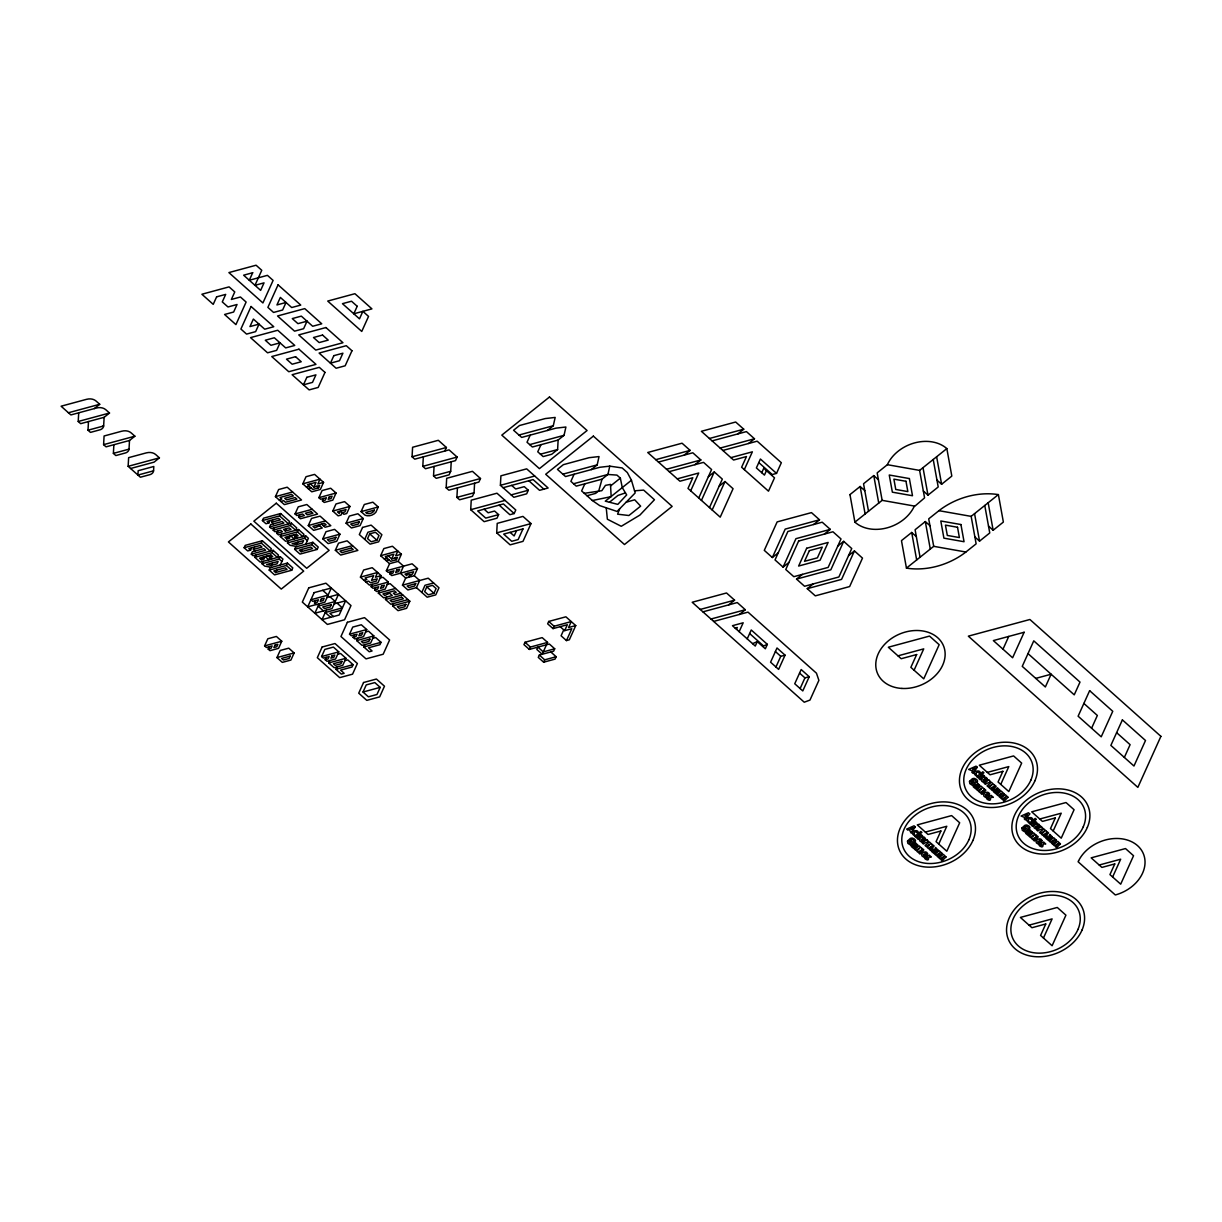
<?xml version="1.0" encoding="UTF-8"?>
<svg xmlns="http://www.w3.org/2000/svg" width="1222" height="1222" viewBox="0 0 1222 1222"><rect width="100%" height="100%" fill="white"/><g stroke="black" fill="none" stroke-linecap="round" stroke-linejoin="round"><path stroke-width="1.5" d="M94.338 408.591L99.715 404.283L96.049 401.015A10.586 8.187 -22.6 0 0 86.518 399.334L61.1 406.208L70.891 414.93L96.294 408.056A10.586 8.187 -22.6 0 1 105.825 409.737L109.506 413.021L104.13 417.313L80.667 423.667L78.223 421.483L78.697 412.822M104.13 417.313L103.641 425.974A4.353 3.361 -22.6 0 1 100.036 429.793L90.459 432.389L87.999 430.205L88.488 421.544M103.595 444.655L104.084 435.994L121.681 431.229A10.586 8.187 -22.6 0 1 131.212 432.924L134.878 436.193L129.501 440.485L106.054 446.84L103.595 444.655L134.878 436.193M129.501 440.485L129.028 449.146A4.353 3.361 -22.6 0 1 125.423 452.965L115.83 455.562L113.386 453.377L113.875 444.716M153.56 470.821L137.933 475.053L138.162 470.714L153.804 466.483L153.56 470.821A4.353 3.361 -22.6 0 1 149.955 474.64L140.377 477.222L128.142 466.315L128.631 457.654L146.212 452.904A10.586 8.187 -22.6 0 1 155.744 454.584L159.425 457.853L154.048 462.16L130.586 468.5M423.331 456.845L422.797 466.346L425.485 468.744L455.516 460.618L457.135 457.059L449.07 449.879L414.747 459.167L412.058 456.768L412.593 447.267L438.331 440.302L446.397 447.481L444.777 451.04M451.224 461.779L450.704 471.28L449.1 474.839L436.223 478.321L433.535 475.923L434.07 466.422M446.167 487.807L446.687 478.306L472.44 471.325L480.49 478.52L478.887 482.064L448.856 490.205L446.167 487.807L480.49 478.52M474.594 483.24L474.075 492.741L472.456 496.3L459.594 499.783L456.906 497.385L457.425 487.883M484.111 509.192L488.143 512.782L494.589 511.04L498.607 514.63L497.003 518.189L484.126 521.672L470.699 509.696L471.234 500.18L496.987 493.214L515.776 509.986L514.172 513.546L509.88 514.706L499.141 505.114M496.697 532.884L497.217 523.367L522.97 516.402L531.02 523.581L523.001 541.361L510.124 544.844L496.697 532.884L531.02 523.581M511.651 485.394L515.684 488.983L524.269 486.662L528.301 490.251L526.682 493.81L513.82 497.293L500.394 485.317L500.913 475.816L526.667 468.851L548.143 488.006L539.559 490.328L528.821 480.75M540.979 444.686L537.756 451.804L543.133 456.585L551.718 454.263L557.614 449.543L558.133 440.042L564.045 435.322L565.908 427.013L555.979 428.143L521.657 437.43L513.591 430.251L519.487 425.531L545.241 418.566L555.17 417.435L553.291 425.745L547.395 430.465M591.265 469.599L597.176 464.879L599.04 456.57L589.111 457.685L563.373 464.666L557.461 469.37L565.526 476.565L599.849 467.278L609.778 466.147L622.181 467.95L627.329 472.547L631.453 480.246L635.18 492.955L617.064 511.453L599.727 505.618L592.365 500.516L581.626 490.938L584.849 483.82M609.778 466.147L607.914 474.457L602.018 479.177L576.265 486.142L570.888 481.346L574.111 474.243M602.018 479.177L598.765 490.862L595.588 493.398L587.003 495.72M619.615 508.856L617.614 514.187L628.902 515.516L640.634 506.137L634.707 499.813L626.122 502.211M936.953 480.109L941.612 484.263L951.816 476.091L946.836 448.596L919.601 470.394L924.58 497.873L913.934 506.977A35.774 27.678 -22.6 0 1 854.896 522.145L849.977 494.605M887.416 464.696L887.814 463.764A35.774 27.678 -22.6 0 1 946.836 448.596M244.125 547.746L245.194 545.379L262.363 540.735L271.315 548.709L270.245 551.091L261.294 543.103L244.125 547.746L247.699 550.939L250.571 550.16L251.64 547.792M262.409 520.572L263.478 518.189L280.648 513.546L289.599 521.534L288.529 523.902L279.578 515.913L262.409 520.572L265.984 523.764L268.84 522.985L269.925 520.618M275.424 496.636L278.631 489.533L287.216 487.211L301.544 499.981L284.375 504.625L275.424 496.636L292.593 491.992M251.289 554.131L252.358 551.764L263.799 548.663L265.617 550.251L251.289 554.131L253.076 555.735L273.102 550.312L278.479 555.093L277.394 557.476L272.032 552.68L254.863 557.324L260.24 562.12L280.266 556.697L282.954 559.096L280.266 565.022M255.215 550.985L253.428 549.396L254.497 547.028M254.863 557.324L255.933 554.956M261.294 543.103L262.363 540.735M269.573 526.957L270.642 524.574L282.083 521.489L283.886 523.077L269.573 526.957L271.36 528.546L291.386 523.123L296.747 527.919L295.678 530.287L290.317 525.506L273.148 530.149L274.935 531.738L280.663 530.195L282.45 531.784L276.722 533.342L278.509 534.931L298.55 529.508L303.911 534.304L302.842 536.672L297.465 531.891L280.312 536.534L285.673 541.315L305.699 535.893L308.387 538.291L305.714 544.218M273.499 523.81L271.712 522.206L272.781 519.839M273.148 530.149L274.217 527.767M279.578 515.913L280.648 513.546M269.894 557.431L272.75 556.652L270.963 555.048L259.522 558.149L261.309 559.752L262.379 557.369M261.309 559.752L264.166 558.973L263.815 556.988M271.681 567.344L264.716 566.107L262.027 563.709L263.097 561.341M276.722 533.342L277.791 530.959M263.265 558.179L266.671 556.209M302.812 483.82L306.019 476.717L314.604 474.396L323.555 482.369L320.347 489.487L311.763 491.809L302.812 483.82L319.981 479.177L317.842 483.927L323.555 482.369M270.963 555.048L268.825 559.798L266.136 557.4M272.032 552.68L273.102 550.312M280.312 536.534L281.381 534.167M285.306 531.02L291.035 529.462L289.247 527.873L283.519 529.416L285.306 531.02L286.376 528.637M269.191 570.094L270.261 567.726L287.414 563.082L292.791 567.879L291.722 570.246L274.553 574.89L269.191 570.094L286.345 565.45L287.414 563.082M271.33 565.358L277.043 563.816L278.127 561.433L266.671 564.533L271.33 565.358L272.399 562.991M298.626 517.135L304.354 515.592L302.567 513.988L296.839 515.547L295.052 513.943L298.26 506.84L306.844 504.518L317.583 514.095L300.429 518.739L298.626 517.135L299.711 514.768M290.317 525.506L291.386 523.123M295.327 536.626L298.183 535.847L296.396 534.258L284.955 537.359L286.742 538.948L287.812 536.58M286.742 538.948L289.614 538.169L289.247 536.198M262.027 563.709L279.196 559.065L280.266 556.697M297.129 546.54L290.149 545.317L287.46 542.919L288.529 540.552M288.713 537.375L292.104 535.419M313.901 487.074L316.04 482.323L307.47 484.645L312.832 489.442L318.56 487.883L319.629 485.516L313.901 487.074L310.327 483.881M275.622 572.522L287.063 569.421L285.276 567.818L273.835 570.918L275.622 572.522L276.691 570.155M296.396 534.258L294.258 538.994L291.569 536.595M297.465 531.891L298.55 529.508M294.624 549.304L295.693 546.937L312.863 542.293L318.239 547.074L317.155 549.442L300.001 554.085L294.624 549.304L311.793 544.661L312.863 542.293M296.763 544.554L302.491 543.011L303.56 540.643L292.119 543.744L296.763 544.554L297.832 542.186M322.455 500.867L325.312 500.088L326.396 497.721L320.668 499.263L318.881 497.675L322.089 490.557L330.673 488.235L336.05 493.031L332.827 500.134L324.242 502.456L322.455 500.867L323.525 498.5M318.667 524.834L322.241 528.026L313.657 530.348L308.295 525.552L311.503 518.449L320.088 516.127L330.826 525.704L325.098 527.247L321.523 524.055M287.46 542.919L304.629 538.276L305.699 535.893M301.07 551.718L312.511 548.617L310.724 547.028L299.283 550.129L301.07 551.718L302.14 549.35M268.183 649.081L271.04 648.302L272.109 645.934L266.396 647.477L264.594 645.888L267.817 638.77L276.401 636.448L281.763 641.245L278.555 648.347L269.97 650.684L268.183 649.081L269.252 646.713M332.781 511.056L335.989 503.953L344.573 501.631L349.95 506.412L346.727 513.53L343.871 514.294L340.296 511.102L339.227 513.484L337.425 511.881L346.009 509.559L344.94 511.926L342.084 512.705L341.014 515.073L338.143 515.852L332.781 511.056L349.95 506.412M322.776 538.81L325.999 531.692L334.584 529.37L339.945 534.167L336.737 541.27L328.153 543.591L322.776 538.81L339.945 534.167M276.951 657.589L280.174 650.486L288.759 648.164L294.12 652.945L290.912 660.063L282.328 662.385L276.951 657.589L294.12 652.945M346.086 523.199L349.309 516.081L357.893 513.759L363.255 518.556L360.047 525.659L351.462 527.98L346.086 523.199L363.255 518.556M335.332 550.267L338.555 543.164L347.14 540.842L357.878 550.419L340.709 555.063L335.332 550.267L352.501 545.623M316.284 604.539L314.497 602.95L315.566 600.567M319.156 603.775L314.864 613.245L332.033 608.602L338.463 594.381L327.022 597.482M361.086 511.621L364.293 504.503L372.878 502.181L378.24 506.977L375.857 512.262A8.05 6.232 -22.6 0 1 365.072 515.18L361.086 511.621L378.24 506.977M326.305 610.16L322.028 619.63L339.197 614.987L345.612 600.766L334.171 603.867M364.706 539.36L367.914 532.242L376.498 529.92M369.701 533.846L367.562 538.581L371.137 541.774L376.865 540.231L379.003 535.48L375.429 532.288L369.701 533.846L376.865 540.231M325.189 659.727L328.046 658.948L329.13 656.581L323.402 658.123L321.615 656.535L324.823 649.417L333.407 647.095L338.784 651.876L335.561 658.994L326.977 661.316L325.189 659.727L326.259 657.344M360.429 577.135L363.637 570.017L372.221 567.695L381.172 575.684L377.965 582.787L369.38 585.109L360.429 577.135L377.598 572.476L375.46 577.227L381.172 575.684M337.7 654.259L340.571 653.48L345.933 658.276L342.725 665.379L334.141 667.701L328.764 662.92L329.848 660.537M389.589 563.678L380.638 555.689L383.845 548.571L392.43 546.249L401.381 554.238L398.173 561.356L389.589 563.678L386.366 570.781L388.168 572.385L393.881 570.827L392.812 573.21L389.955 573.973L391.743 575.577L417.496 568.612L412.12 563.816L386.366 570.781M353.112 637.38L355.969 636.616L357.053 634.249L351.325 635.791L349.538 634.187L352.746 627.085L361.33 624.763L366.707 629.544L363.484 636.662L354.899 638.984L353.112 637.38L354.181 635.012M380.103 578.052L382.96 577.273L388.336 582.069L385.129 589.172L376.544 591.494L374.742 589.905L377.613 589.126L378.683 586.759L372.954 588.301L371.167 586.713L372.236 584.345M344.864 660.644L347.72 659.865L353.097 664.661L352.028 667.029L340.587 670.13L344.161 673.322L341.305 674.086L335.928 669.305L336.997 666.937M374.742 589.905L375.826 587.538M391.727 558.928L393.866 554.192L385.281 556.514L390.658 561.295L396.371 559.752L397.456 557.385L391.727 558.928L388.153 555.735M365.622 631.927L368.494 631.148L373.856 635.929L370.648 643.047L362.063 645.369L356.687 640.588L357.771 638.205M400.862 593.235L395.149 594.793L393.347 593.189L396.218 592.41L394.416 590.822L382.975 593.923L384.762 595.511L389.589 593.174L392.277 595.557L383.693 597.879L378.331 593.098L379.4 590.73M389.955 573.973L391.025 571.606M372.786 638.312L375.643 637.533L381.02 642.314L379.95 644.697L368.509 647.782L372.084 650.975L369.227 651.754L363.851 646.973L364.92 644.59M408.026 599.62L390.857 604.264L385.495 599.483L386.564 597.115M387.267 584.437L390.124 583.658L409.813 601.224L406.605 608.327L398.021 610.664L392.644 605.868L393.713 603.5M414.273 575.715L419.65 580.511L416.427 587.629L407.858 589.951L402.481 585.155L405.689 578.037L414.273 575.715L417.496 568.612M408.56 577.273L409.63 574.89L412.486 574.126L413.555 571.759L404.971 574.08L406.758 575.669L407.843 573.301L411.417 576.494M363.026 692.019L366.233 684.916L374.818 682.579L380.179 687.375L376.972 694.493L368.387 696.815L363.026 692.019L380.179 687.375M421.804 592.41L425.012 585.292L433.596 582.97M426.799 586.896L424.66 591.631L428.25 594.824L433.963 593.281L436.101 588.546L432.527 585.353L426.799 586.896L433.963 593.281M530.241 435.108L527.018 442.227L532.395 447.008L558.133 440.042M516.539 530.623L514.141 535.954L510.109 532.364M554.712 648.79L543.271 651.891L537.909 647.11L536.84 649.478L542.201 654.259L547.563 642.405L542.186 637.624L525.017 642.268L523.948 644.636L529.325 649.432L549.35 644.009L554.712 648.79L553.642 651.173L539.345 655.038L538.276 657.405L543.637 662.202L555.078 659.101L556.163 656.733L550.786 651.937M529.325 649.432L530.394 647.049L547.563 642.405M563.754 629.865L561.081 635.791L566.458 640.588L569.315 639.809L575.745 625.588L565.893 616.805L548.724 621.448L547.655 623.816L553.031 628.612L567.329 624.732L564.656 630.659L560.18 626.672M553.031 628.612L554.101 626.244L571.27 621.586L568.581 627.512L575.745 625.588M543.637 662.202L544.707 659.834L556.163 656.733M566.458 640.588L571.804 628.734L564.656 630.659M690.69 490.816L698.709 473.021L677.263 478.841M698.74 497.996L711.586 469.538L703.536 462.359L669.198 471.646M701.428 500.394L714.274 471.936L722.324 479.116L709.478 507.573M712.166 509.971L725.013 481.514L733.063 488.708L720.216 517.15L688.001 488.418L692.813 477.741L679.936 481.224L647.721 452.491L682.059 443.204L690.109 450.383L684.213 455.103M744.32 469.615L752.355 451.835L730.893 457.639M761.764 472.7L763.765 468.255L774.504 477.833L768.485 491.168L741.632 467.232L746.459 456.554L733.582 460.037L701.367 431.305L735.69 422.018L743.74 429.197L737.844 433.917M766.454 470.653L764.437 475.098L756.387 467.919L760.405 459.029L776.52 473.388L781.332 462.726L757.166 441.173L722.844 450.46M736.484 629.299L737.278 627.512L735.14 628.093M772.35 557.538L785.196 529.095L819.534 519.793L811.469 512.614L777.146 521.901L764.285 550.358L772.35 557.538L778.246 552.818M739.157 631.682L743.175 622.792L732.452 625.695L755.272 646.056L757.289 641.611L765.339 648.79L767.34 644.345L751.24 629.987L747.222 638.877M783.088 567.115L795.934 538.673L830.273 529.37L822.207 522.191L787.885 531.478L775.023 559.936L783.088 567.115L788.984 562.395M752.584 643.658L757.289 641.611M762.65 646.407L767.34 644.345M775.955 666.998L780.766 656.321L785.059 655.16L777.009 647.981L770.578 662.202L778.628 669.381L785.059 655.16M843.699 541.346L830.838 569.803L796.515 579.091L804.565 586.27L838.888 576.983L851.749 548.541L843.699 541.346L837.788 546.066M854.438 550.923L841.576 579.381L807.253 588.668L815.303 595.862L849.641 586.56L862.488 558.118L854.438 550.923L848.542 555.643M800.12 688.551L804.931 677.874L809.224 676.713L801.174 669.534L794.743 683.755L802.793 690.934L809.224 676.713M914.087 670.221L923.725 648.882L897.971 655.847M1002.987 649.188L1008.746 636.418M938.756 844.051L946.79 826.271L925.329 832.075M1000.757 784.371L1008.792 766.591L987.33 772.396M1091.597 728.22L1097.356 715.466L1083.868 703.429M1053.181 830.991L1061.215 813.21L1039.754 819.015M1124.347 757.426L1130.106 744.672L1116.618 732.65M1043.466 938.022L1052.096 918.913L1029.046 925.161M1112.631 876.999L1120.666 859.219L1099.204 865.023M610.572 485.944L620.348 478.138L616.957 475.098L607.914 474.457L573.576 483.744M631.453 480.246L605.302 501.173L617.813 504.38L626.672 494.925L622.273 487.593L620.348 478.138M609.457 502.242L617.935 495.46L625.45 492.878M694.951 464.681L700.848 459.961L692.798 452.782L658.459 462.069M748.582 443.494L754.493 438.774L746.428 431.595L712.105 440.882M708.378 476.656L714.274 471.936M719.116 486.234L725.013 481.514M849.916 494.65L860.135 486.478L864.779 490.633M878.404 479.742L873.761 475.587L863.542 483.759L868.521 511.239M813.623 524.513L819.534 519.793M728.679 604.875L734.575 600.155L726.525 592.976L692.187 602.263L804.244 702.207L809.972 700.084L818.893 680.348L816.464 673.2L748.001 612.13L713.663 621.418M824.376 534.09L830.273 529.37M739.417 614.452L745.313 609.732L737.263 602.553L702.925 611.84M854.896 522.145L882.147 500.348L914.362 506.045M796.515 579.091L802.411 574.371M807.253 588.668L813.149 583.948M923.343 491L927.987 495.154L938.206 486.982L933.226 459.503M916.332 536.611L911.688 532.471L901.469 540.628L906.449 568.123A64.216 49.69 -22.6 0 0 965.044 552.68L976.134 543.851L971.154 516.371L998.389 494.574L1003.369 522.069L993.15 530.241L988.506 526.086M929.957 525.72L925.314 521.565L915.095 529.737L920.074 557.232M998.389 494.605A64.216 49.69 -22.6 0 0 939.794 510.017L928.705 518.846L933.7 546.326L906.449 568.123M974.881 536.993L979.54 541.132L989.759 532.96L984.764 505.48M68.432 412.746L99.715 404.283M78.223 421.483L109.506 413.021M87.999 430.205L102.617 426.249M113.386 453.377L129.028 449.146M128.142 466.315L159.425 457.853M412.058 456.768L446.397 447.481M306.386 487.013L309.258 486.249M308.188 488.617L311.045 487.838M278.998 499.829L281.87 499.065L280.067 497.461L291.523 494.36L293.311 495.964L284.726 498.286L286.513 499.89L295.098 497.553L296.9 499.156L285.444 502.257L283.657 500.653L280.8 501.432M518.968 435.032L553.291 425.745M422.797 466.346L457.135 457.059M318.881 497.675L336.05 493.031M529.706 444.609L564.045 435.322M433.535 475.923L450.704 471.28M295.052 513.943L312.221 509.299M271.712 522.206L280.296 519.885L278.494 518.296L267.053 521.382L268.84 522.985M540.445 454.187L557.614 449.543M308.295 525.552L325.449 520.908M319.553 525.628L314.726 527.98L312.939 526.377L324.38 523.291L326.167 524.88L323.311 525.659M253.428 549.396L262.012 547.074L260.225 545.47L248.784 548.571L250.571 550.16M500.394 485.317L534.717 476.03M456.906 497.385L474.075 492.741M503.067 487.715L533.113 479.589L543.851 489.167M562.838 474.167L597.176 464.879M709.417 438.484L743.74 429.197M511.132 494.895L528.301 490.251M470.699 509.696L505.037 500.409M655.786 459.671L690.109 450.383M720.155 448.062L754.493 438.774M498.607 514.63L485.73 518.113L477.68 510.933L503.433 503.953L514.172 513.546M666.525 469.248L700.848 459.961M380.638 555.689L397.807 551.046L395.653 555.781L401.381 554.238M384.212 558.882L387.069 558.103M385.999 560.486L388.871 559.707M364.003 580.328L366.875 579.549L365.072 577.945L373.657 575.623L371.519 580.374L377.247 578.816L376.177 581.198L370.449 582.741L368.662 581.137L365.806 581.916M776.52 473.388L772.228 474.548L758.801 462.573M371.167 586.713L388.336 582.069M314.497 602.95L317.369 602.171L318.438 599.803L312.71 601.346L310.923 599.758L328.092 595.114L322.715 590.318M402.481 585.155L428.235 578.189L438.973 587.767L435.75 594.885L427.181 597.207L416.427 587.629M378.331 593.098L395.5 588.454M341.335 610.252L329.894 613.352L333.469 616.545M385.495 599.483L402.649 594.839M392.644 605.868L409.813 601.224M264.594 645.888L281.763 641.245M349.538 634.187L366.707 629.544M356.687 640.588L373.856 635.929M321.615 656.535L338.784 651.876M363.851 646.973L381.02 642.314M328.764 662.92L345.933 658.276M335.928 669.305L353.097 664.661M700.237 609.442L734.575 600.155M710.99 619.019L745.313 609.732M1035.737 678.393L1051.119 674.223L1045.36 686.978L1022.249 666.357L1033.766 640.847L1080.004 682.09L1074.245 694.844L1028.008 653.602M102.633 426.234L103.641 425.974M592.365 500.516L611.168 496.651L610.496 484.401L605.455 485.363L601.835 490.679L584.315 493.321M634.554 490.816L643.658 490.098L654.457 499.737L639.916 515.073L621.265 526.285L607.365 519.228L606.234 507.817M919.601 470.394L887.371 464.696L877.167 472.868L882.147 500.348M938.924 510.674L971.154 516.371M933.7 546.326L965.915 552.023M775.405 651.54L780.766 656.321M799.57 673.093L804.931 677.874M749.636 633.531L763.047 645.506M548.724 621.448L554.101 626.244M525.017 642.268L530.394 647.049M539.345 655.038L544.707 659.834M316.773 486.295L318.56 487.883M394.584 558.164L396.371 559.752M398.173 561.356L403.535 566.137L400.327 573.255L405.689 578.037M304.629 538.276L307.318 540.659M311.793 544.661L317.155 549.442M293.54 535.022L297.114 538.23M329.879 596.703L335.24 601.499L318.087 606.143L323.448 610.924M337.043 603.088L342.404 607.884L325.235 612.528L330.612 617.309M279.196 559.065L281.87 561.463M286.345 565.45L291.722 570.246M268.092 555.827L271.681 559.019M988.17 502.746L993.15 530.241M974.56 513.652L979.54 541.132M936.632 456.768L941.612 484.263M923.007 467.659L927.987 495.154M925.314 521.565L930.293 549.06M911.688 532.471L916.668 559.951M873.761 475.587L878.74 503.082M860.135 486.478L865.115 513.973M925.36 838.628L923.695 841.026C917.065 835.512 926.23 845.441 919.799 840.95C917.615 837.788 924.412 834.855 925.36 838.628M927.559 853.659L925.894 856.057C919.265 850.543 928.43 860.471 921.999 855.98C919.83 852.819 926.612 849.901 927.559 853.659M987.361 778.964L985.696 781.347C979.051 775.833 988.231 785.761 981.785 781.286C979.616 778.109 986.398 775.191 987.361 778.964M989.56 793.995L987.895 796.377C981.251 790.878 990.431 800.807 983.985 796.316C981.816 793.139 988.598 790.222 989.56 793.995M1039.785 825.568L1038.12 827.966C1031.475 822.452 1040.655 832.381 1034.209 827.89C1032.04 824.728 1038.822 821.81 1039.785 825.568M1041.984 840.599L1040.319 842.997C1033.675 837.482 1042.855 847.411 1036.409 842.92C1034.24 839.758 1041.022 836.841 1041.984 840.599M926.75 856.301C928.369 861.128 925.818 855.843 924.519 857.707A5.071 3.926 -22.6 0 0 925.451 859.142L927.131 859.906A1.741 1.344 -22.6 0 0 928.308 859.662C929.346 855.66 928.323 857.096 931.301 857.05L929.209 855.079L926.75 856.301M988.735 796.637C990.232 801.311 987.956 796.316 986.505 798.042A5.071 3.926 -22.6 0 0 987.452 799.463L989.133 800.227A1.741 1.344 -22.6 0 0 990.294 799.982C991.332 795.996 990.309 797.431 993.303 797.37L991.21 795.415L988.735 796.637M1041.159 843.241C1042.794 848.068 1040.243 842.783 1038.929 844.646A5.071 3.926 -22.6 0 0 1039.876 846.082L1041.556 846.846A1.741 1.344 -22.6 0 0 1042.717 846.602C1043.756 842.6 1042.733 844.035 1045.726 843.99L1043.634 842.019L1041.159 843.241M913.72 833.373C918.425 839.804 905.777 830.38 916.744 830.685A4.292 3.315 -22.6 0 1 918.104 831.8C918.257 835.695 915.278 828.913 913.72 833.373M975.706 773.694C980.411 780.14 967.763 770.7 978.746 771.006A4.292 3.315 -22.6 0 1 980.09 772.136C980.258 776.031 977.279 769.249 975.706 773.694M1028.13 820.313C1032.834 826.744 1020.187 817.319 1031.169 817.625A4.292 3.315 -22.6 0 1 1032.514 818.74C1032.682 822.635 1029.703 815.853 1028.13 820.313M921.724 848.297L923.114 849.275A1.925 1.482 -22.6 0 1 923.771 849.962L919.967 854.041L918.883 853.063L921.77 849.932L917.89 852.192L916.806 851.215L919.708 848.083L915.813 850.344L914.743 849.382L919.127 845.853L921.724 848.297M932.05 844.433L933.425 845.41A1.925 1.482 -22.6 0 1 934.097 846.082L930.278 850.176L929.194 849.198L932.096 846.067L928.216 848.328L927.131 847.35L930.018 844.219L926.139 846.479L925.054 845.502L929.453 841.989L932.05 844.433M983.725 788.618L985.1 789.611A1.925 1.482 -22.6 0 1 985.772 790.283L981.953 794.361L980.869 793.399L983.771 790.267L979.891 792.513L978.807 791.551L981.694 788.419L977.814 790.665L976.729 789.702L981.129 786.189L983.725 788.618M994.036 784.753L995.426 785.746A1.925 1.482 -22.6 0 1 996.083 786.418L992.279 790.497L991.195 789.534L994.082 786.403L990.202 788.648L989.117 787.686L992.02 784.555L988.124 786.8L987.055 785.838L991.454 782.324L994.036 784.753M1036.149 835.237L1037.524 836.215A1.925 1.482 -22.6 0 1 1038.196 836.902L1034.377 840.98L1033.293 840.003L1036.195 836.871L1032.315 839.132L1031.231 838.155L1034.118 835.023L1030.238 837.284L1029.153 836.322L1033.552 832.793L1036.149 835.237M1046.46 831.372L1047.85 832.35A1.925 1.482 -22.6 0 1 1048.507 833.022L1044.703 837.116L1043.619 836.138L1046.521 833.007L1042.626 835.268L1041.541 834.29L1044.443 831.159L1040.548 833.419L1039.479 832.442L1043.878 828.928L1046.46 831.372M941.963 853.338L938.114 857.157L937.03 856.194L939.886 853.017L935.945 855.217L934.876 854.254L939.26 850.741L941.963 853.338M945.996 856.958L942.162 860.762L941.077 859.799L943.934 856.622L939.993 858.837L938.908 857.875L943.308 854.346L945.996 856.958M1003.949 793.674L1000.115 797.492L999.016 796.515L1001.872 793.353L997.946 795.553L996.862 794.59L1001.261 791.077L1003.949 793.674M1007.997 797.279L1004.148 801.097L1003.063 800.12L1005.92 796.958L1001.994 799.157L1000.91 798.195L1005.309 794.682L1007.997 797.279M1056.373 840.278L1052.539 844.097L1051.439 843.134L1054.296 839.957L1050.37 842.157L1049.286 841.194L1053.685 837.681L1056.373 840.278M1060.421 843.898L1056.572 847.701L1055.487 846.739L1058.344 843.562L1054.418 845.777L1053.333 844.814L1057.733 841.286L1060.421 843.898M917.676 844.982L913.934 848.664L911.444 846.602A1.665 1.298 -22.6 0 1 911.276 845.823A1.711 1.329 -22.6 0 1 911.688 845.013L913.353 844.219L915.767 845.395L914.224 843.44L915.293 842.584L917.676 844.982M937.809 849.87L934.066 853.552L931.576 851.49A1.665 1.298 -22.6 0 1 931.408 850.711A1.711 1.329 -22.6 0 1 931.821 849.886C935.777 847.106 936.052 853.445 935.41 847.472L937.809 849.87M979.662 785.318L975.935 789L973.445 786.937A1.665 1.298 -22.6 0 1 973.262 786.158A1.711 1.329 -22.6 0 1 973.69 785.334C977.646 782.554 977.921 788.893 977.279 782.92L979.662 785.318M999.795 790.191L996.067 793.872L993.578 791.81A1.665 1.298 -22.6 0 1 993.394 791.031A1.711 1.329 -22.6 0 1 993.807 790.222L995.487 789.427L997.885 790.619L996.358 788.648L997.412 787.808L999.795 790.191M1032.086 831.922L1028.359 835.604L1025.869 833.541A1.665 1.298 -22.6 0 1 1025.686 832.762A1.711 1.329 -22.6 0 1 1026.113 831.953L1027.778 831.159L1030.177 832.335L1028.649 830.38L1029.703 829.524L1032.086 831.922M1052.218 836.81L1048.491 840.492L1046.001 838.429A1.665 1.298 -22.6 0 1 1045.818 837.65A1.711 1.329 -22.6 0 1 1046.231 836.826C1050.202 834.046 1050.477 840.385 1049.835 834.412L1052.218 836.81M907.503 841.057L907.824 843.333L910.482 845.013L913.353 842.722L911.337 840.919L910.253 841.805L911.138 842.6C908.71 845.227 908.481 839.789 911.123 839.743C914.071 837.788 913.567 844.035 915.553 840.919A5.545 4.292 -22.6 0 0 914.392 839.01L912.513 838.124A3.513 2.719 -22.6 0 0 910.359 838.429L907.503 841.057M969.504 781.377L969.825 783.653L972.468 785.349L975.339 783.042L973.338 781.255L972.238 782.126L973.14 782.92C970.696 785.563 970.467 780.125 973.109 780.079C976.073 778.109 975.568 784.371 977.554 781.255A5.545 4.292 -22.6 0 0 976.378 779.331L974.499 778.46A3.513 2.719 -22.6 0 0 972.345 778.765L969.504 781.377M1021.928 827.997L1022.249 830.273L1024.891 831.953L1027.763 829.662L1025.762 827.859L1024.662 828.745L1025.563 829.539C1023.12 832.167 1022.89 826.729 1025.533 826.683C1028.496 824.728 1027.992 830.975 1029.978 827.859A5.545 4.292 -22.6 0 0 1028.802 825.95L1026.923 825.064A3.513 2.719 -22.6 0 0 1024.769 825.385L1021.928 827.997M912.941 845.884L914.01 846.785L914.927 846.052L912.941 845.884M933.058 850.772L934.143 851.673L935.059 850.94L933.058 850.772M974.927 786.22L976.011 787.121L976.928 786.388L974.927 786.22M995.059 791.092L996.129 792.009L997.045 791.276L995.059 791.092M1027.351 832.824L1028.435 833.725L1029.352 832.992L1027.351 832.824M1047.483 837.712L1048.552 838.613L1049.469 837.88L1047.483 837.712M919.418 836.245L918.226 839.407L916.943 838.277L917.921 835.909L915.843 837.284L914.759 836.322L920.853 831.449L921.923 832.411L918.516 835.145L921.251 834.687L922.534 835.817L919.418 836.245M981.419 776.581L980.212 779.743L978.929 778.597L979.907 776.23L977.829 777.62L976.745 776.657L982.839 771.785L983.924 772.747L980.502 775.466L983.252 775.008L984.52 776.153L981.419 776.581M1033.843 823.185L1032.636 826.362L1031.353 825.217L1032.33 822.849L1030.253 824.224L1029.168 823.261L1035.263 818.389L1036.348 819.351L1032.926 822.085L1035.676 821.627L1036.943 822.757L1033.843 823.185M216.63 296.839L213.224 304.354L201.89 294.242L229.094 286.88L234.761 291.936L231.37 299.451L240.444 296.992L246.111 302.063L235.922 324.609L224.573 314.482L233.646 312.022L237.037 304.507L227.979 306.966L222.297 301.91L225.688 294.395L216.63 296.839M252.679 272.735L249.288 280.25L267.435 275.347L273.102 280.403L262.913 302.949L228.881 272.582L256.085 265.22L261.752 270.291L254.97 285.322L264.028 282.862L260.637 290.378L243.621 275.194L252.679 272.735M251.075 306.493L240.902 329.039L246.569 334.095L255.642 331.636L259.033 324.12L249.96 326.58L253.366 319.064L264.7 329.192L273.774 326.732L251.075 306.493M278.066 284.833L267.893 307.379L273.56 312.45L282.633 309.991L286.024 302.476L276.951 304.935L280.357 297.42L291.691 307.532L300.765 305.088L278.066 284.833M280.021 342.847L276.63 350.363L267.557 352.807L250.541 337.623L277.745 330.261L294.762 345.444L285.688 347.903L274.339 337.776L265.281 340.235L270.948 345.291L280.021 342.847M307.012 321.203L303.621 328.718L294.548 331.162L277.531 315.979L304.736 308.616L321.753 323.799L312.679 326.259L301.33 316.131L292.272 318.591L297.939 323.647L307.012 321.203M306.844 377.308L303.453 384.823L312.511 382.379L315.918 374.864L306.844 377.308M324.976 372.405L318.194 387.435L309.12 389.894L292.104 374.711L319.309 367.348L324.976 372.405M333.835 355.663L330.444 363.178L339.502 360.719L342.908 353.204L333.835 355.663M357.191 306.279L353.8 313.794L371.946 308.876L354.915 293.708L327.71 301.07L361.758 331.437L368.54 316.406L362.873 311.335L359.482 318.85L342.45 303.667L351.524 301.223L357.191 306.279M351.967 350.76L345.184 365.79L336.111 368.25L319.095 353.066L346.3 345.689L351.967 350.76M329.253 496.942L328.183 499.309L331.04 498.545L332.109 496.178L329.253 496.942M274.965 645.155L273.896 647.538L276.768 646.759L277.837 644.391L274.965 645.155M308.769 587.843L302.338 602.079L327.404 624.427L344.558 619.783L350.989 605.562L325.923 583.2L308.769 587.843M336.019 537.298L334.95 539.681L329.222 541.224L327.435 539.635L336.019 537.298M314.13 592.639L307.715 606.86L324.869 602.217L331.299 587.996L314.13 592.639M290.194 656.092L289.125 658.459L283.397 660.017L281.61 658.414L290.194 656.092M321.294 599.024L320.225 601.392L323.082 600.628L324.151 598.245L321.294 599.024M359.329 521.702L358.26 524.07L352.532 525.613L350.745 524.024L359.329 521.702M362.552 527.446L359.329 534.564L370.067 544.141L378.652 541.82L381.875 534.717L371.121 525.124L362.552 527.446M331.315 604.63L330.245 607.013L324.517 608.556L322.73 606.967L331.315 604.63M374.314 510.124L373.779 511.3A5.377 4.155 -22.6 0 1 366.631 513.24L365.729 512.446L374.314 510.124M322.134 647.018L317.323 657.696L339.701 677.645L352.562 674.162L357.389 663.5L335.011 643.536L322.134 647.018M331.987 655.802L330.918 658.169L333.774 657.405L334.843 655.023L331.987 655.802M347.384 622.288L340.953 636.509L366.004 658.872L383.173 654.228L389.604 639.992L364.538 617.645L347.384 622.288M342.007 661.408L340.938 663.79L335.21 665.333L333.423 663.745L342.007 661.408M359.91 633.47L358.84 635.837L361.697 635.058L362.766 632.691L359.91 633.47M381.539 585.98L380.47 588.347L383.326 587.583L384.395 585.216L381.539 585.98M396.738 570.063L395.668 572.431L398.54 571.652L399.609 569.284L396.738 570.063M369.93 639.075L368.861 641.443L363.133 643.001L361.345 641.397L369.93 639.075M363.545 682.518L358.733 693.18L366.783 700.374L379.66 696.876L384.472 686.214L376.422 679.035L363.545 682.518M405.887 604.371L404.818 606.738L399.09 608.281L397.303 606.692L405.887 604.371M415.709 583.658L414.64 586.025L408.927 587.568L407.125 585.98L415.709 583.658M522.985 528.882L518.159 539.559L511.728 541.3L503.678 534.106L522.985 528.882M798.623 541.056L785.761 569.513L793.826 576.692L828.149 567.405L841.011 538.963L832.946 531.769L798.623 541.056M806.673 548.25L798.638 566.03L820.099 560.226L828.134 542.446L806.673 548.25M809.361 550.648L804.534 561.31L817.411 557.828L822.238 547.166L809.361 550.648M916.653 654.549L910.864 667.349L923.756 678.836L939.168 644.697L929.514 636.082L888.318 647.232L901.194 658.719L916.653 654.549M1024.143 632.263L1012.61 657.772L993.349 640.588L1024.143 632.263M940.894 830.991L936.067 841.653L946.821 851.23L959.667 822.788L951.617 815.593L917.279 824.881L928.017 834.473L940.894 830.991M1002.88 771.311L998.068 781.988L1008.807 791.566L1021.653 763.108L1013.603 755.929L979.28 765.216L990.019 774.794L1002.88 771.311M1089.642 690.674L1078.11 716.199L1101.221 736.82L1112.753 711.296L1089.642 690.674M1055.304 817.93L1050.492 828.592L1061.231 838.17L1074.077 809.728L1066.027 802.533L1031.704 811.82L1042.442 821.413L1055.304 817.93M1122.392 719.895L1110.859 745.405L1133.97 766.026L1145.503 740.501L1122.392 719.895M1045.757 923.985L1040.579 935.441L1052.111 945.736L1065.92 915.171L1057.274 907.457L1020.385 917.432L1031.933 927.727L1045.757 923.985M1160.9 736.347L1137.85 787.38L968.328 636.158L1029.902 619.493L1160.9 736.347M1114.769 863.939L1109.943 874.601L1120.696 884.178L1133.542 855.736L1125.493 848.557L1091.154 857.844L1101.893 867.421L1114.769 863.939M968.893 839.758L968.252 841.148A35.774 27.678 -22.6 0 1 909.229 856.317A35.774 27.678 -22.6 0 1 930.37 807.36L932.05 806.887A35.774 27.678 -22.6 0 1 968.893 839.758M972.956 840.4L972.223 841.973A40.234 31.146 -22.6 0 1 905.823 859.035A40.234 31.146 -22.6 0 1 929.606 803.954L931.5 803.434A40.234 31.146 -22.6 0 1 972.956 840.4M1030.894 780.079L1030.253 781.469A35.774 27.678 -22.6 0 1 971.215 796.637A35.774 27.678 -22.6 0 1 992.356 747.681L994.051 747.222A35.774 27.678 -22.6 0 1 1030.894 780.079M1034.942 780.736L1034.224 782.309A40.234 31.146 -22.6 0 1 967.809 799.371A40.234 31.146 -22.6 0 1 991.607 744.29L993.486 743.755A40.234 31.146 -22.6 0 1 1034.942 780.736M1083.318 826.698L1082.677 828.088A35.774 27.678 -22.6 0 1 1023.639 843.256A35.774 27.678 -22.6 0 1 1044.779 794.3L1046.475 793.826A35.774 27.678 -22.6 0 1 1083.318 826.698M1087.366 827.34L1086.648 828.913A40.234 31.146 -22.6 0 1 1020.233 845.975A40.234 31.146 -22.6 0 1 1044.031 790.894L1045.91 790.374A40.234 31.146 -22.6 0 1 1087.366 827.34M1078.568 860.853L1078.125 861.785L1115.319 894.962L1116.45 894.641A35.774 27.678 -22.6 0 0 1137.59 845.685A35.774 27.678 -22.6 0 0 1078.568 860.853M1078.003 929.362L1077.361 930.767A35.774 27.678 -22.6 0 1 1018.323 945.92A35.774 27.678 -22.6 0 1 1039.464 896.963L1041.144 896.505A35.774 27.678 -22.6 0 1 1078.003 929.362M1082.05 930.018L1081.333 931.592A40.234 31.146 -22.6 0 1 1014.917 948.654A40.234 31.146 -22.6 0 1 1038.7 893.572L1040.594 893.038A40.234 31.146 -22.6 0 1 1082.05 930.018M923.969 838.735C921.923 840.507 922.549 836.154 923.969 838.735M926.169 853.766C924.122 855.537 924.749 851.184 926.169 853.766M985.955 779.071C983.924 780.843 984.55 776.489 985.955 779.071M988.155 794.101C986.123 795.873 986.75 791.52 988.155 794.101M1038.379 825.675C1036.348 827.447 1036.974 823.093 1038.379 825.675M1040.579 840.705C1038.547 842.477 1039.174 838.124 1040.579 840.705M915.309 826.943L911.032 832.992L909.305 829.433L907.824 830.135L906.663 829.096L914.041 825.828L915.309 826.943M977.294 767.279L973.018 773.327L971.841 772.258L972.743 771.051L968.664 769.432L976.042 766.163L977.294 767.279M1029.718 813.883L1025.441 819.931L1024.265 818.877L1025.166 817.671L1021.088 816.036L1028.466 812.767L1029.718 813.883M913.002 827.706L911.551 829.662L910.604 828.822L913.002 827.706M974.988 768.027L973.537 769.982L972.605 769.157L974.988 768.027M1027.412 814.646L1025.961 816.602L1025.029 815.761L1027.412 814.646M276.294 503.204L253.855 521.152L306.691 568.276L329.13 550.328L276.294 503.204M250.861 523.994L228.422 541.942L281.259 589.08L303.698 571.117L250.861 523.994M549.488 396.997L501.814 435.124L539.406 468.652L587.079 430.526L549.488 396.997M593.357 436.117L545.699 474.258L624.473 544.523L672.146 506.382L593.357 436.117M988.705 779.88L984.306 783.394L985.39 784.356C988.079 781.897 992.05 782.89 989.789 780.843L988.705 779.88M926.719 839.545L922.32 843.058L923.404 844.035C926.291 841.515 929.789 842.615 927.788 840.507L926.719 839.545M1041.129 826.484L1036.73 829.998L1037.814 830.975C1040.533 828.531 1044.428 829.463 1042.213 827.447L1041.129 826.484M325.938 327.542L298.733 334.904L315.765 350.088L342.97 342.725L325.938 327.542M322.547 335.057L313.474 337.516L319.156 342.572L328.229 340.113L322.547 335.057M298.947 349.187L271.742 356.549L288.774 371.732L315.979 364.37L298.947 349.187M295.556 356.702L286.483 359.161L292.165 364.217L301.238 361.758L295.556 356.702M311.152 511.667L305.424 513.225L307.211 514.813L312.939 513.271L311.152 511.667M351.432 547.991L339.991 551.091L341.778 552.695L353.219 549.595L351.432 547.991M401.58 597.207L390.139 600.308L391.926 601.896L403.367 598.811L401.58 597.207M909.382 478.566L889.249 475.007L892.366 492.176L912.498 495.735L909.382 478.566M905.976 481.285L893.893 479.146L895.757 489.457L907.854 491.595L905.976 481.285M960.935 524.543L940.803 520.984L943.903 538.154L964.051 541.728L960.935 524.543M957.529 527.262L945.446 525.124L947.31 535.435L959.392 537.573L957.529 527.262M901.912 688.444A35.774 27.678 -22.6 0 0 943.842 646.698A35.774 27.678 -22.6 0 0 885.599 643.352A35.774 27.678 -22.6 0 0 901.912 688.444"/></g></svg>
